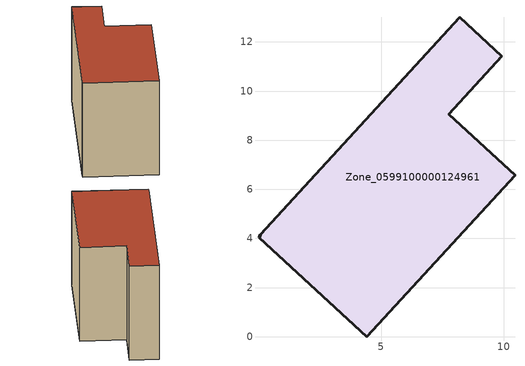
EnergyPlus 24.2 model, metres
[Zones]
Zone_0599100000124961
 floor ground (C_G): 7.74,9.06 10.45,6.58 4.42,0 0.03,4.04 0.08,4.14 8.19,13 9.91,11.42 z0
 wall outside (C_F): 0.03,4.04 4.42,0 10.45,6.58 7.74,9.06 9.91,11.42 8.19,13 0.08,4.14 0.03,4.04 z0:8.39
 roof outside (C_R): 8.19,13 0.08,4.14 0.03,4.04 4.42,0 10.45,6.58 7.74,9.06 9.91,11.42 z8.39
[BUILDING]
Pand.0599100000124961: North Axis=0; Terrain=City; Loads Convergence Tolerance Value=0.04; Temperature Convergence Tolerance Value=0.4; Solar Distribution=FullExterior; Maximum Number of Warmup Days=25; Minimum Number of Warmup Days=1
[Site:Location]
Rotterdam.The.Hague.AP_ZH_NLD Design_Conditions: Latitude=51.96; Longitude=4.45; Time Zone=1; Elevation=-4.5
[SITE:GROUNDTEMPERATURE:BUILDINGSURFACE]
18, 18, 18, 18, 18, 18, 18, 18, 18, 18, 18, 18
[MATERIAL] Thermal Absorptance=0.9; Solar Absorptance=0.7; Visible Absorptance=0.7
Name | Roughness | Thickness | Conductivity | Density | Specific Heat
G.TI.1975-1991 | MediumSmooth | 0.15 | 0.288461 | 540 | 1210
F.TI.1975-1991 | Rough | 0.3 | 0.230769 | 1920 | 840
R.TI.1975-1991 | MediumRough | 0.2 | 0.153846 | 1500 | 1000
[CONSTRUCTION]
C_G: G.TI.1975-1991
C_F: F.TI.1975-1991
C_R: R.TI.1975-1991
[ZONE]
Zone_0599100000124961: Type=1; Multiplier=1; Ceiling Height=Autocalculate; Volume=Autocalculate; Floor Area=autocalculate; Part of Total Floor Area=Yes
[ZONEINFILTRATION:DESIGNFLOWRATE]
Infil_Zone_0599100000124961: Zone or ZoneList or Space or SpaceList=Zone_0599100000124961; Schedule=AlwaysOn; Design Flow Rate Calculation Method=Flow/Area; Flow Rate per Floor Area=0.003; Constant Term Coefficient=1; Temperature Term Coefficient=0; Velocity Term Coefficient=0; Velocity Squared Term Coefficient=0
[HVACTEMPLATE:ZONE:IDEALLOADSAIRSYSTEM]
Zone_0599100000124961: Maximum Heating Supply Air Temperature=50; Minimum Cooling Supply Air Temperature=13; Maximum Heating Supply Air Humidity Ratio=0.0156; Minimum Cooling Supply Air Humidity Ratio=0.0077; Heating Limit=NoLimit; Cooling Limit=NoLimit; Dehumidification Control Type=ConstantSensibleHeatRatio; Cooling Sensible Heat Ratio=0.7; Dehumidification Setpoint=60; Humidification Control Type=None; Humidification Setpoint=30; Outdoor Air Method=None; Outdoor Air Flow Rate per Person=0.00944; Outdoor Air Flow Rate per Zone Floor Area=0; Outdoor Air Flow Rate per Zone=0; Demand Controlled Ventilation Type=None; Outdoor Air Economizer Type=NoEconomizer; Heat Recovery Type=None; Sensible Heat Recovery Effectiveness=0.7; Latent Heat Recovery Effectiveness=0.65
[ZONECONTROL:THERMOSTAT]
ThermostatControl_Zone_0599100000124961: Zone or ZoneList=Zone_0599100000124961; Control Type Schedule=DualSetpointControlType; Control 1=Thermostat_Zone_0599100000124961; Temperature Difference Between Cutout And Setpoint=0
[THERMOSTATSETPOINT:DUALSETPOINT]
Thermostat_Zone_0599100000124961: Heating Setpoint Temperature Schedule=HeatingSetpoint_Zone_0599100000124961; Cooling Setpoint Temperature Schedule=CoolingSetpoint_Zone_0599100000124961
[SCHEDULE:COMPACT]
HeatingSetpoint_Zone_0599100000124961: Through: 12/31, For: AllDays, Until: 24:00, 21
CoolingSetpoint_Zone_0599100000124961: Through: 12/31, For: AllDays, Until: 24:00, 24
DualSetpointControlType: Through: 12/31, For: AllDays, Until: 24:00, 4
AlwaysOn: Through: 12/31, For: AllDays, Until: 24:00, 1
